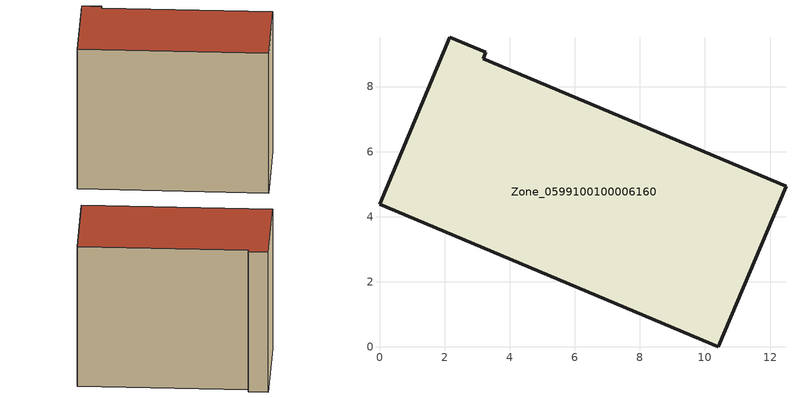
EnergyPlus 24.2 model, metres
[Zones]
Zone_0599100100006160
 floor ground (C_G): 0,4.39 2.16,9.52 3.26,9.06 3.18,8.86 12.49,4.94 10.41,0 z0
 wall outside (C_F): 3.18,8.86 3.26,9.06 2.16,9.52 0,4.39 10.41,0 12.49,4.94 3.18,8.86 z0:9.27
 roof outside (C_R): 10.41,0 12.49,4.94 3.18,8.86 3.26,9.06 2.16,9.52 0,4.39 z9.27
[BUILDING]
Pand.0599100100006160: North Axis=0; Terrain=City; Loads Convergence Tolerance Value=0.04; Temperature Convergence Tolerance Value=0.4; Solar Distribution=FullExterior; Maximum Number of Warmup Days=25; Minimum Number of Warmup Days=1
[Site:Location]
Rotterdam.The.Hague.AP_ZH_NLD Design_Conditions: Latitude=51.96; Longitude=4.45; Time Zone=1; Elevation=-4.5
[SITE:GROUNDTEMPERATURE:BUILDINGSURFACE]
18, 18, 18, 18, 18, 18, 18, 18, 18, 18, 18, 18
[MATERIAL] Thermal Absorptance=0.9; Solar Absorptance=0.7; Visible Absorptance=0.7
Name | Roughness | Thickness | Conductivity | Density | Specific Heat
G.TI.2015-2018 | MediumSmooth | 0.15 | 0.0428571 | 540 | 1210
F.TI.2015-2018 | Rough | 0.3 | 0.0666667 | 1920 | 840
R.TI.2015-2018 | MediumRough | 0.2 | 0.0333333 | 1500 | 1000
[CONSTRUCTION]
C_G: G.TI.2015-2018
C_F: F.TI.2015-2018
C_R: R.TI.2015-2018
[ZONE]
Zone_0599100100006160: Type=1; Multiplier=1; Ceiling Height=Autocalculate; Volume=Autocalculate; Floor Area=autocalculate; Part of Total Floor Area=Yes
[ZONEINFILTRATION:DESIGNFLOWRATE]
Infil_Zone_0599100100006160: Zone or ZoneList or Space or SpaceList=Zone_0599100100006160; Schedule=AlwaysOn; Design Flow Rate Calculation Method=Flow/Area; Flow Rate per Floor Area=0.0015; Constant Term Coefficient=1; Temperature Term Coefficient=0; Velocity Term Coefficient=0; Velocity Squared Term Coefficient=0
[HVACTEMPLATE:ZONE:IDEALLOADSAIRSYSTEM]
Zone_0599100100006160: Maximum Heating Supply Air Temperature=50; Minimum Cooling Supply Air Temperature=13; Maximum Heating Supply Air Humidity Ratio=0.0156; Minimum Cooling Supply Air Humidity Ratio=0.0077; Heating Limit=NoLimit; Cooling Limit=NoLimit; Dehumidification Control Type=ConstantSensibleHeatRatio; Cooling Sensible Heat Ratio=0.7; Dehumidification Setpoint=60; Humidification Control Type=None; Humidification Setpoint=30; Outdoor Air Method=None; Outdoor Air Flow Rate per Person=0.00944; Outdoor Air Flow Rate per Zone Floor Area=0; Outdoor Air Flow Rate per Zone=0; Demand Controlled Ventilation Type=None; Outdoor Air Economizer Type=NoEconomizer; Heat Recovery Type=None; Sensible Heat Recovery Effectiveness=0.7; Latent Heat Recovery Effectiveness=0.65
[ZONECONTROL:THERMOSTAT]
ThermostatControl_Zone_0599100100006160: Zone or ZoneList=Zone_0599100100006160; Control Type Schedule=DualSetpointControlType; Control 1=Thermostat_Zone_0599100100006160; Temperature Difference Between Cutout And Setpoint=0
[THERMOSTATSETPOINT:DUALSETPOINT]
Thermostat_Zone_0599100100006160: Heating Setpoint Temperature Schedule=HeatingSetpoint_Zone_0599100100006160; Cooling Setpoint Temperature Schedule=CoolingSetpoint_Zone_0599100100006160
[SCHEDULE:COMPACT]
HeatingSetpoint_Zone_0599100100006160: Through: 12/31, For: AllDays, Until: 24:00, 21
CoolingSetpoint_Zone_0599100100006160: Through: 12/31, For: AllDays, Until: 24:00, 24
DualSetpointControlType: Through: 12/31, For: AllDays, Until: 24:00, 4
AlwaysOn: Through: 12/31, For: AllDays, Until: 24:00, 1
